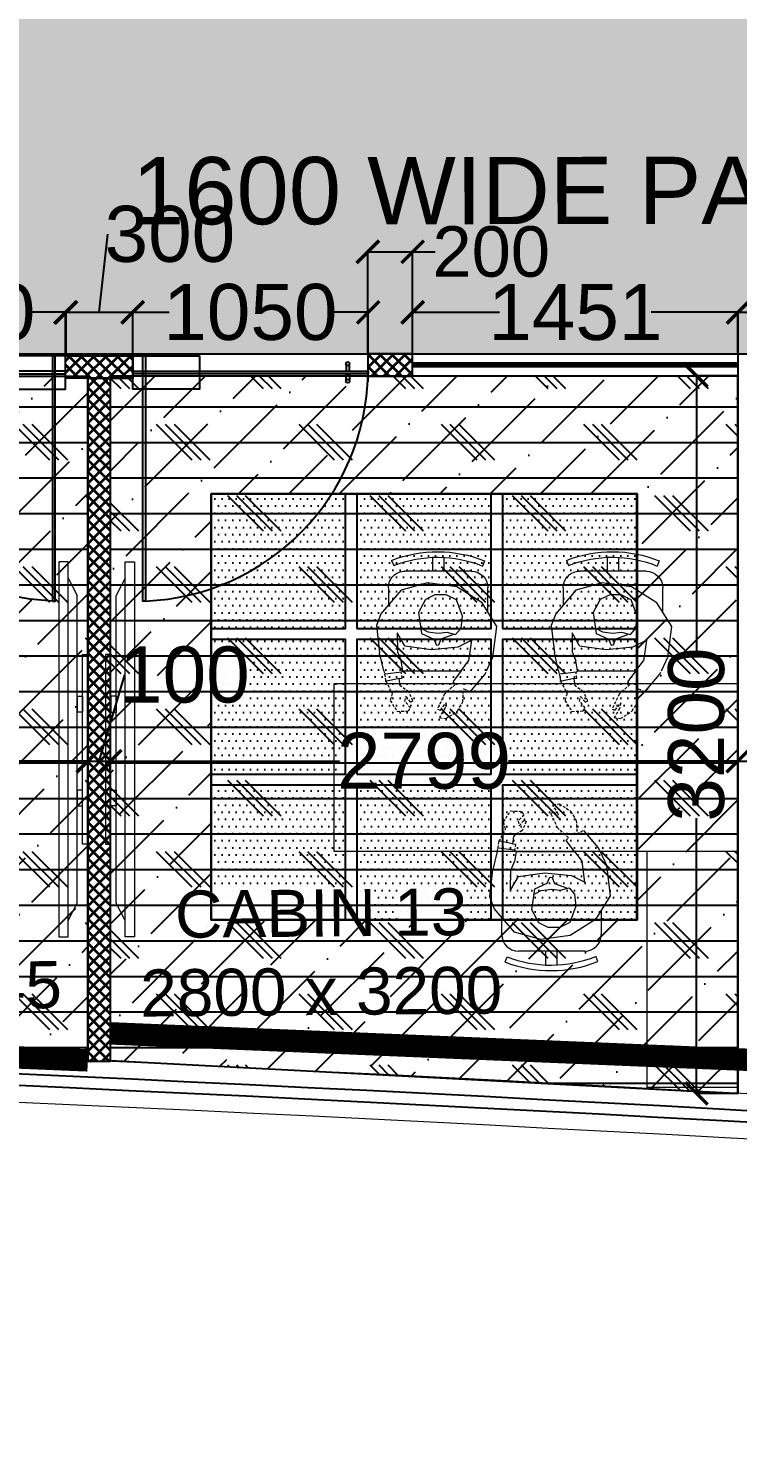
# Model space of a CAD drawing. Header units: millimetres. Extents: x 263321 to 4958806, y 33647 to 987811.
# Drawn here: x 2388387 to 2391553, y 454383 to 460652 of the extents above; entities that cross this region are included whole.
import ezdxf

# ---------------------------------------------------------------- set-up
doc = ezdxf.new("R2010")
doc.units = ezdxf.units.MM
doc.header["$PDMODE"] = 3
doc.linetypes.add('( Hidden )', pattern=[0.375, 0.25, -0.125])
for name, color, linetype, lineweight in [('A-DOOR-FULL', 40, 'Continuous', 18), ('A-FURN-HUMAN', 252, 'Continuous', 9), ('A-FURN-MODULAR', 6, 'Continuous', 18), ('A-FURN-MODULAR-CHAIR', 5, 'Continuous', 5), ('A-FURN-MODULAR-TABLETOP', 250, 'Continuous', 13), ('A-GLASS PARTITION', 5, 'Continuous', 18), ('A-GYPSUM PARTITION', 250, 'Continuous', 35), ('A-PLAN-THIN', 251, 'Continuous', 15), ('TOA- AV', 7, 'Continuous', 9)]:
    doc.layers.add(name, color=color, linetype=linetype, lineweight=lineweight)
for name, color, linetype in [('A-PLAN -GLASS FRAME', 4, 'Continuous'), ('CEILING TOA', 7, 'Continuous'), ('DOOR', 5, 'Continuous'), ('FIN WALL GRAPHIC', 10, 'Continuous'), ('FLOORING TOA', 7, 'Continuous'), ('PARTITION DIM.', 250, 'Continuous'), ('PARTITION GYPSUM', 250, 'Continuous'), ('TEXT', 250, 'Continuous')]:
    doc.layers.add(name, color=color, linetype=linetype)
doc.styles.add('ARIAL', font='arial.ttf')
doc.styles.get("Standard").update_dxf_attribs({"font": 'arial.ttf'})
doc.styles.add('TEXT @ 150', font='arial.ttf', dxfattribs={"height": 225})
doc.dimstyles.new('DIM @ 150', dxfattribs={"dimtxt": 225, "dimasz": 100, "dimexe": 1, "dimexo": 0, "dimgap": 0.5, "dimtad": 0, "dimdec": 0, "dimzin": 0, "dimdsep": 46, "dimtxsty": 'TEXT @ 150', "dimblk": 'ARCHTICK', "dimcen": -2, "dimclrd": 8, "dimclre": 8, "dimclrt": 7, "dimadec": 0, "dimazin": 0, "dimtfac": 1, "dimtdec": 0, "dimtofl": 0, "dimtmove": 0, "dimatfit": 3, "dimldrblk": 'OPEN90', "dimfxl": 1, "dimtolj": 1, "dimtzin": 0, "dimlwd": -1, "dimlwe": -1, "dimarcsym": 0})
pattern_1 = [(45, (13069.08, -8478.743), (-26.94076836, 26.94076836), []), (135, (13069.08, -8478.743), (-26.94076836, -26.94076836), [])]

# ---------------------------------------------------------------- blocks, each defined once
blk = doc.blocks.new('Human Figure')
at = {"layer": 'A-FURN-HUMAN', "lineweight": 5}
for p, q in [((4616.22, 5779.49), (4621.49, 5780.21, 0)), ((4616.22, 5779.49), (4621.49, 5780.21, 0)), ((4621.49, 5780.21, 0), (4626.18, 5778.89, 0)), ((4621.49, 5780.21, 0), (4626.18, 5778.89, 0)), ((4611.71, 5776.63, 0), (4616.22, 5779.49)), ((4611.71, 5776.63, 0), (4616.22, 5779.49)), ((4626.18, 5778.89, 0), (4629.77, 5774.69, 0)), ((4626.18, 5778.89, 0), (4629.77, 5774.69, 0)), ((4609.08, 5772.43, 0), (4611.71, 5776.63, 0)), ((4609.08, 5772.43, 0), (4611.71, 5776.63, 0)), ((4629.77, 5774.69, 0), (4630.56, 5772.63, 0)), ((4629.77, 5774.69, 0), (4630.56, 5772.63, 0)), ((4630.56, 5772.63, 0), (4630.01, 5767.72, 0)), ((4630.56, 5772.63, 0), (4630.01, 5767.72, 0)), ((4609.78, 5766.99, 0), (4609.08, 5772.43, 0)), ((4609.78, 5766.99, 0), (4609.08, 5772.43, 0)), ((4626.86, 5771.32, 0), (4626.81, 5767.94)), ((4626.86, 5771.32, 0), (4626.81, 5767.94)), ((4616.02, 5768.83), (4613.59, 5769.99, 0)), ((4613.59, 5769.99, 0), (4614.12, 5766.32, 0)), ((4616.02, 5768.83), (4613.59, 5769.99, 0)), ((4613.59, 5769.99, 0), (4614.12, 5766.32, 0)), ((4620.77, 5768.32, 0), (4616.02, 5768.83)), ((4620.77, 5768.32, 0), (4616.02, 5768.83)), ((4625.5, 5769.01, 0), (4620.77, 5768.32, 0)), ((4625.5, 5769.01, 0), (4620.77, 5768.32, 0)), ((4626.81, 5767.94), (4626.19, 5766.32, 0)), ((4626.81, 5767.94), (4626.19, 5766.32, 0)), ((4629.26, 5764.54), (4630.01, 5767.72, 0)), ((4629.26, 5764.54), (4630.01, 5767.72, 0)), ((4610.91, 5764.54), (4609.78, 5766.99, 0)), ((4610.91, 5764.54), (4609.78, 5766.99, 0)), ((4615.48, 5764.54), (4614.12, 5766.32, 0)), ((4615.48, 5764.54), (4614.12, 5766.32, 0)), ((4625.89, 5764.54), (4626.19, 5766.32, 0)), ((4625.89, 5764.54), (4626.19, 5766.32, 0)), ((4613.88, 5760.76, 0), (4611.23, 5763.85, 0)), ((4613.88, 5760.76, 0), (4611.23, 5763.85, 0)), ((4615.48, 5764.54), (4616.97, 5762.59)), ((4615.48, 5764.54), (4616.97, 5762.59)), ((4626.5, 5763.17, 0), (4626.01, 5763.22, 0)), ((4626.5, 5763.17, 0), (4626.01, 5763.22, 0)), ((4626.32, 5761.85, 0), (4626.5, 5763.17, 0)), ((4626.32, 5761.85, 0), (4626.5, 5763.17, 0))]:
    blk.add_line(p, q, dxfattribs=at)
at = {"layer": 'A-FURN-HUMAN', "linetype": '( Hidden )', "lineweight": 5, "ltscale": 2}
for p, q in [((4611.23, 5763.85, 0), (4610.91, 5764.54, 0)), ((4611.23, 5763.85, 0), (4610.91, 5764.54, 0)), ((4616.97, 5762.59), (4616.53, 5762.09)), ((4616.97, 5762.59), (4616.53, 5762.09)), ((4626.01, 5763.22, 0), (4626.14, 5764.36, 0)), ((4626.01, 5763.22, 0), (4626.14, 5764.36, 0)), ((4628.92, 5762.69, 0), (4627.75, 5760.5, 0)), ((4628.92, 5762.69, 0), (4627.75, 5760.5, 0)), ((4629.12, 5763.93, 0), (4628.92, 5762.69, 0)), ((4629.12, 5763.93, 0), (4628.92, 5762.69, 0)), ((4629.26, 5764.54, 0), (4629.12, 5763.93, 0)), ((4629.26, 5764.54, 0), (4629.12, 5763.93, 0)), ((4615.02, 5761.34, 0), (4613.88, 5760.76, 0)), ((4615.02, 5761.34, 0), (4613.88, 5760.76, 0)), ((4615.16, 5758.98, 0), (4615.02, 5761.34, 0)), ((4615.16, 5758.98, 0), (4615.02, 5761.34, 0)), ((4616.53, 5762.09), (4618.44, 5760.37, 0)), ((4616.53, 5762.09), (4618.44, 5760.37, 0)), ((4618.44, 5760.37, 0), (4619.69, 5757.7, 0)), ((4618.44, 5760.37, 0), (4619.69, 5757.7, 0)), ((4624.06, 5759.18, 0), (4624.81, 5760.79, 0)), ((4624.06, 5759.18, 0), (4624.81, 5760.79, 0)), ((4624.81, 5760.79, 0), (4626.32, 5761.85, 0)), ((4624.81, 5760.79, 0), (4626.32, 5761.85, 0)), ((4627.75, 5760.5, 0), (4628.12, 5759.23, 0)), ((4627.75, 5760.5, 0), (4628.12, 5759.23, 0)), ((4616.12, 5757.36), (4615.16, 5758.98, 0)), ((4616.12, 5757.36), (4615.16, 5758.98, 0)), ((4619.17, 5757.51, 0), (4618.16, 5758.8, 0)), ((4618.16, 5758.8, 0), (4618.39, 5757.81, 0)), ((4619.17, 5757.51, 0), (4618.16, 5758.8, 0)), ((4618.16, 5758.8, 0), (4618.39, 5757.81, 0)), ((4618.39, 5757.81, 0), (4619.31, 5756.18, 0)), ((4618.39, 5757.81, 0), (4619.31, 5756.18, 0)), ((4619.69, 5757.7, 0), (4619.17, 5757.51, 0)), ((4619.69, 5757.7, 0), (4619.17, 5757.51, 0)), ((4624.51, 5758.96, 0), (4624.06, 5759.18, 0)), ((4624.51, 5758.96, 0), (4624.06, 5759.18, 0)), ((4624.5, 5757.93, 0), (4625.51, 5759.11, 0)), ((4624.5, 5757.93, 0), (4625.51, 5759.11, 0)), ((4624.87, 5757.37, 0), (4624.5, 5757.93, 0)), ((4624.87, 5757.37, 0), (4624.5, 5757.93, 0)), ((4625.32, 5759.95, 0), (4624.51, 5758.96, 0)), ((4625.32, 5759.95, 0), (4624.51, 5758.96, 0)), ((4625.51, 5759.11, 0), (4625.32, 5759.95, 0)), ((4625.51, 5759.11, 0), (4625.32, 5759.95, 0)), ((4628.12, 5759.23, 0), (4626.89, 5757.28, 0)), ((4628.12, 5759.23, 0), (4626.89, 5757.28, 0)), ((4618.19, 5756, 0), (4616.12, 5757.36)), ((4618.19, 5756, 0), (4616.12, 5757.36)), ((4619.31, 5756.18, 0), (4618.19, 5756, 0)), ((4619.31, 5756.18, 0), (4618.19, 5756, 0)), ((4626.89, 5757.28, 0), (4624.87, 5757.37, 0)), ((4626.89, 5757.28, 0), (4624.87, 5757.37, 0))]:
    blk.add_line(p, q, dxfattribs=at)
at = {"layer": 'A-FURN-HUMAN', "linetype": '( Hidden )', "lineweight": 5, "ltscale": 3}
for p, q in [((4625.9, 5764.39, 0), (4625.89, 5764.57, 0)), ((4625.9, 5764.39, 0), (4625.89, 5764.57, 0)), ((4626.14, 5764.36, 0), (4625.9, 5764.39, 0)), ((4626.14, 5764.36, 0), (4625.9, 5764.39, 0))]:
    blk.add_line(p, q, dxfattribs=at)
at = {"layer": 'A-FURN-HUMAN', "lineweight": 5, "elevation": 0}
for points in [[(4622.54, 5772.08), (4621.4, 5771.49), (4619.55, 5771.23), (4618.01, 5771.43), (4616.44, 5771.03), (4615.47, 5772.11), (4615.23, 5774.3), (4616.32, 5777.18), (4618.11, 5778.11), (4620.14, 5778.11), (4621.85, 5777.26), (4623.09, 5774.92), (4622.55, 5771.19), (4620.35, 5770.17), (4619.86, 5769.12), (4619.43, 5769.17), (4619.04, 5770.23), (4616.9, 5771)], [(4622.54, 5772.08), (4621.4, 5771.49), (4619.55, 5771.23), (4618.01, 5771.43), (4616.44, 5771.03), (4615.47, 5772.11), (4615.23, 5774.3), (4616.32, 5777.18), (4618.11, 5778.11), (4620.14, 5778.11), (4621.85, 5777.26), (4623.09, 5774.92), (4622.55, 5771.19), (4620.35, 5770.17), (4619.86, 5769.12), (4619.43, 5769.17), (4619.04, 5770.23), (4616.9, 5771)], [(4625.5, 5769.01), (4626.86, 5771.32)], [(4625.5, 5769.01), (4626.86, 5771.32)], [(4626.09, 5764.27), (4629.04, 5763.91)], [(4626.09, 5764.27), (4629.04, 5763.91)], [(4626.5, 5763.17), (4629.02, 5762.63)], [(4626.5, 5763.17), (4629.02, 5762.63)]]:
    blk.add_lwpolyline(points, dxfattribs=at)
at = {"layer": 'A-FURN-MODULAR-CHAIR', "color": 18, "lineweight": 15, "true_color": 0x000000}
for p, q in [((4613.64, 5782.3, 0), (4625.48, 5782.3, 0)), ((4610.68, 5774.98, 0), (4610.68, 5779.34, 0)), ((4628.44, 5779.34, 0), (4628.44, 5776.24, 0))]:
    blk.add_line(p, q, dxfattribs=at)
at = {"layer": 'A-FURN-MODULAR-CHAIR', "lineweight": 15}
for p, q in [((4613.64, 5782.3, 0), (4625.48, 5782.3, 0)), ((4610.68, 5774.98, 0), (4610.68, 5779.34, 0)), ((4628.44, 5779.34, 0), (4628.44, 5776.24, 0))]:
    blk.add_line(p, q, dxfattribs=at)
at = {"layer": 'A-FURN-MODULAR-CHAIR', "color": 18, "lineweight": 15, "true_color": 0x000000, "elevation": 0}
for points in [[(4611.29, 5784.13), (4611.67, 5783.22)], [(4618.58, 5784.79), (4618.58, 5782.3)], [(4620.56, 5784.79), (4620.56, 5782.3)], [(4627.86, 5784.22), (4627.49, 5783.3)]]:
    blk.add_lwpolyline(points, dxfattribs=at)
at = {"layer": 'A-FURN-MODULAR-CHAIR', "lineweight": 15, "elevation": 0}
for points in [[(4611.29, 5784.13), (4611.67, 5783.22)], [(4618.58, 5784.79), (4618.58, 5782.3)], [(4620.56, 5784.79), (4620.56, 5782.3)], [(4627.86, 5784.22), (4627.49, 5783.3)]]:
    blk.add_lwpolyline(points, dxfattribs=at)
at = {"layer": 'A-FURN-MODULAR-CHAIR', "color": 18, "lineweight": 15, "true_color": 0x000000, "elevation": 0}
blk.add_lwpolyline([(4625.89, 5764.57, -0.034638), (4625.48, 5764.54), (4615.48, 5764.54)], format="xyb", dxfattribs=at)
at = {"layer": 'A-FURN-MODULAR-CHAIR', "lineweight": 15, "elevation": 0}
blk.add_lwpolyline([(4625.89, 5764.57, -0.034638), (4625.48, 5764.54), (4615.48, 5764.54)], format="xyb", dxfattribs=at)
at = {"layer": 'A-FURN-MODULAR-CHAIR', "color": 18, "lineweight": 15, "true_color": 0x000000}
for centre, radius, start, end in [((4619.68, 5763.49, 0), 22.29, 68.458, 112.0994), ((4619.68, 5763.49, 0), 21.3, 68.4839, 112.0994), ((4613.64, 5779.34, 0), 2.96, 90.0001, 180.0001), ((4625.48, 5779.34, 0), 2.96, 0.0001, 90.0001)]:
    blk.add_arc(centre, radius, start, end, dxfattribs=at)
at = {"layer": 'A-FURN-MODULAR-CHAIR', "lineweight": 15}
for centre, radius, start, end in [((4619.68, 5763.49, 0), 22.29, 68.458, 112.0994), ((4619.68, 5763.49, 0), 21.3, 68.4839, 112.0994), ((4613.64, 5779.34, 0), 2.96, 90.0001, 180.0001), ((4625.48, 5779.34, 0), 2.96, 0.0001, 90.0001)]:
    blk.add_arc(centre, radius, start, end, dxfattribs=at)
blk = doc.blocks.new('ychgc')
at = {"layer": 'A-FURN-MODULAR-TABLETOP', "lineweight": 20}
blk.add_lwpolyline([(549950.7, 23375.4), (549950.7, 25175.4), (549200.7, 25175.4), (549200.7, 23375.4)], close=True, dxfattribs=at)
at = {"layer": 'A-FURN-MODULAR-TABLETOP', "color": 161, "linetype": 'ByBlock', "yscale": 25.00000000000001}
for p, xscale, zscale, rotation in [((693272.4, -90759, 0), 25.00000000000001, 25.00000000000001, 90.00728931026863), ((405822.5, -91264.6, 0), -25.00000000000001, 25, 269.9927106897313), ((693272.4, -91538.4, 0), 25.00000000000001, 25.00000000000001, 90.00728931026863)]:
    blk.add_blockref('Human Figure', p, dxfattribs=dict(at, xscale=xscale, zscale=zscale, rotation=rotation))
blk = doc.blocks.new('_ArchTick')
at = {"color": 0, "linetype": 'ByBlock', "const_width": 0.15}
blk.add_lwpolyline([(-0.5, -0.5), (0.5, 0.5)], dxfattribs=at)
blk = doc.blocks.new('*D437')
at = {"layer": 'Defpoints', "color": 0, "transparency": 16777216}
for p in [(2385751.6, 457383.1), (2388653.5, 457383.1, 0), (2388653.5, 457383.1)]:
    blk.add_point(p, dxfattribs=at)
at = {"layer": 'PARTITION DIM.', "color": 8, "transparency": 16777216}
for p, q in [((2385751.6, 457383.1), (2385751.6, 457384.1)), ((2385751.6, 457383.1), (2386827.9, 457383.1)), ((2388653.5, 457383.1), (2387577.2, 457383.1)), ((2388653.5, 457383.1), (2388653.5, 457384.1))]:
    blk.add_line(p, q, dxfattribs=at)
at = {"layer": 'PARTITION DIM.', "color": 8, "transparency": 16777216, "xscale": 100, "yscale": 100, "zscale": 100, "rotation": 180}
blk.add_blockref('_ArchTick', (2385751.6, 457383.1), dxfattribs=at)
at = {"layer": 'PARTITION DIM.', "color": 8, "transparency": 16777216, "xscale": 100, "yscale": 100, "zscale": 100}
blk.add_blockref('_ArchTick', (2388653.5, 457383.1), dxfattribs=at)
at = {"layer": 'PARTITION DIM.', "color": 7, "transparency": 16777216, "insert": (2387202.5, 457383.1), "char_height": 250, "attachment_point": 5}
blk.add_mtext('\\A1;2902', dxfattribs=at)
blk = doc.blocks.new('_Open90')
at = {"color": 0, "linetype": 'ByBlock'}
for p, q in [((0, 0), (-1, 0)), ((-0.5, 0.5), (0, 0)), ((0, 0), (-0.5, -0.5))]:
    blk.add_line(p, q, dxfattribs=at)
blk = doc.blocks.new('*D438')
at = {"layer": 'Defpoints', "color": 0, "transparency": 16777216}
for p in [(2388653.5, 457383.1, 0), (2388753.5, 457383.1), (2388753.5, 457344.9)]:
    blk.add_point(p, dxfattribs=at)
at = {"layer": 'PARTITION DIM.', "color": 8, "transparency": 16777216}
for p, q in [((2388703.5, 457383.1), (2388818.9, 457767.7)), ((2388818.9, 457767.7), (2388819.9, 457767.7)), ((2388653.5, 457383.1), (2388653.5, 457384.1)), ((2388653.5, 457383.1), (2388753.5, 457383.1)), ((2388753.5, 457344.9), (2388753.5, 457384.1))]:
    blk.add_line(p, q, dxfattribs=at)
at = {"layer": 'PARTITION DIM.', "color": 8, "transparency": 16777216, "xscale": 100, "yscale": 100, "zscale": 100, "rotation": 180}
blk.add_blockref('_ArchTick', (2388653.5, 457383.1), dxfattribs=at)
at = {"layer": 'PARTITION DIM.', "color": 8, "transparency": 16777216, "xscale": 100, "yscale": 100, "zscale": 100}
blk.add_blockref('_ArchTick', (2388753.5, 457383.1), dxfattribs=at)
at = {"layer": 'PARTITION DIM.', "color": 7, "transparency": 16777216, "insert": (2389084.3, 457767.7), "char_height": 250, "attachment_point": 5}
blk.add_mtext('\\A1;100', dxfattribs=at)
blk = doc.blocks.new('*D439')
at = {"layer": 'Defpoints', "color": 0, "transparency": 16777216}
for p in [(2388753.5, 457344.9), (2391552.3, 457389.9, 0), (2391552.3, 457383.1)]:
    blk.add_point(p, dxfattribs=at)
at = {"layer": 'PARTITION DIM.', "color": 8, "transparency": 16777216}
for p, q in [((2388753.5, 457344.9), (2388753.5, 457384.1)), ((2388753.5, 457383.1), (2389776.7, 457383.1)), ((2391552.3, 457383.1), (2390529.1, 457383.1)), ((2391552.3, 457389.9), (2391552.3, 457382.1))]:
    blk.add_line(p, q, dxfattribs=at)
at = {"layer": 'PARTITION DIM.', "color": 8, "transparency": 16777216, "xscale": 100, "yscale": 100, "zscale": 100, "rotation": 180}
blk.add_blockref('_ArchTick', (2388753.5, 457383.1), dxfattribs=at)
at = {"layer": 'PARTITION DIM.', "color": 8, "transparency": 16777216, "xscale": 100, "yscale": 100, "zscale": 100}
blk.add_blockref('_ArchTick', (2391552.3, 457383.1), dxfattribs=at)
at = {"layer": 'PARTITION DIM.', "color": 7, "transparency": 16777216, "insert": (2390152.9, 457383.1), "char_height": 250, "attachment_point": 5}
blk.add_mtext('\\A1;2799', dxfattribs=at)
blk = doc.blocks.new('*D440')
at = {"layer": 'Defpoints', "color": 0, "transparency": 16777216}
for p in [(2391552.3, 457389.9, 0), (2391652.3, 457383.1), (2391652.3, 457342.8)]:
    blk.add_point(p, dxfattribs=at)
at = {"layer": 'PARTITION DIM.', "color": 8, "transparency": 16777216}
for p, q in [((2391552.3, 457389.9), (2391552.3, 457382.1)), ((2391552.3, 457383.1), (2391652.3, 457383.1)), ((2391602.3, 457383.1), (2391717.7, 456913)), ((2391652.3, 457342.8), (2391652.3, 457384.1)), ((2391717.7, 456913), (2391718.7, 456913))]:
    blk.add_line(p, q, dxfattribs=at)
at = {"layer": 'PARTITION DIM.', "color": 8, "transparency": 16777216, "xscale": 100, "yscale": 100, "zscale": 100, "rotation": 180}
blk.add_blockref('_ArchTick', (2391552.3, 457383.1), dxfattribs=at)
at = {"layer": 'PARTITION DIM.', "color": 8, "transparency": 16777216, "xscale": 100, "yscale": 100, "zscale": 100}
blk.add_blockref('_ArchTick', (2391652.3, 457383.1), dxfattribs=at)
at = {"layer": 'PARTITION DIM.', "color": 7, "transparency": 16777216, "insert": (2391983.2, 456913), "char_height": 250, "attachment_point": 5}
blk.add_mtext('\\A1;100', dxfattribs=at)
blk = doc.blocks.new('*D449')
at = {"layer": 'Defpoints', "color": 0, "transparency": 16777216}
for p in [(2391552.3, 459101.7), (2391368, 455901.6), (2391552.3, 455901.6, 0)]:
    blk.add_point(p, dxfattribs=at)
at = {"layer": 'PARTITION DIM.', "color": 8, "transparency": 16777216}
for p, q in [((2391552.3, 459101.7), (2391367, 459101.7)), ((2391368, 459101.7), (2391368, 457874.9)), ((2391368, 455901.6), (2391368, 457128.4)), ((2391552.3, 455901.6), (2391367, 455901.6))]:
    blk.add_line(p, q, dxfattribs=at)
at = {"layer": 'PARTITION DIM.', "color": 8, "transparency": 16777216, "xscale": 100, "yscale": 100, "zscale": 100}
for p, rotation in [((2391368, 459101.7), 90), ((2391368, 455901.6), 270)]:
    blk.add_blockref('_ArchTick', p, dxfattribs=dict(at, rotation=rotation))
at = {"layer": 'PARTITION DIM.', "color": 7, "transparency": 16777216, "insert": (2391368, 457501.7), "char_height": 250, "attachment_point": 5, "rotation": 90}
blk.add_mtext('\\A1;3200', dxfattribs=at)
blk = doc.blocks.new('*D454')
at = {"layer": 'Defpoints', "color": 0, "transparency": 16777216}
for p in [(2388556.5, 459384.7), (2387506, 459194), (2388556.5, 459190.7)]:
    blk.add_point(p, dxfattribs=at)
at = {"layer": 'PARTITION DIM.', "color": 8, "transparency": 16777216}
for p, q in [((2387506, 459194), (2387506, 459385.7)), ((2387506, 459384.7), (2387669.6, 459384.7)), ((2388556.5, 459384.7), (2388392.8, 459384.7)), ((2388556.5, 459190.7), (2388556.5, 459385.7))]:
    blk.add_line(p, q, dxfattribs=at)
at = {"layer": 'PARTITION DIM.', "color": 8, "transparency": 16777216, "xscale": 100, "yscale": 100, "zscale": 100, "rotation": 180}
blk.add_blockref('_ArchTick', (2387506, 459384.7), dxfattribs=at)
at = {"layer": 'PARTITION DIM.', "color": 8, "transparency": 16777216, "xscale": 100, "yscale": 100, "zscale": 100}
blk.add_blockref('_ArchTick', (2388556.5, 459384.7), dxfattribs=at)
at = {"layer": 'PARTITION DIM.', "color": 7, "transparency": 16777216, "insert": (2388031.2, 459384.7), "char_height": 250, "attachment_point": 5}
blk.add_mtext('\\A1;1050', dxfattribs=at)
blk = doc.blocks.new('*D455')
at = {"layer": 'Defpoints', "color": 0, "transparency": 16777216}
for p in [(2388853.5, 459384.7), (2388553.5, 459190.7), (2388853.5, 459190.7)]:
    blk.add_point(p, dxfattribs=at)
at = {"layer": 'PARTITION DIM.', "color": 8, "transparency": 16777216}
for p, q in [((2388703.5, 459384.7), (2388742.3, 459732.9)), ((2388742.3, 459732.9), (2388743.3, 459732.9)), ((2388553.5, 459190.7), (2388553.5, 459385.7)), ((2388553.5, 459384.7), (2388853.5, 459384.7)), ((2388853.5, 459190.7), (2388853.5, 459385.7))]:
    blk.add_line(p, q, dxfattribs=at)
at = {"layer": 'PARTITION DIM.', "color": 8, "transparency": 16777216, "xscale": 100, "yscale": 100, "zscale": 100, "rotation": 180}
blk.add_blockref('_ArchTick', (2388553.5, 459384.7), dxfattribs=at)
at = {"layer": 'PARTITION DIM.', "color": 8, "transparency": 16777216, "xscale": 100, "yscale": 100, "zscale": 100}
blk.add_blockref('_ArchTick', (2388853.5, 459384.7), dxfattribs=at)
at = {"layer": 'PARTITION DIM.', "color": 7, "transparency": 16777216, "insert": (2389019.5, 459732.9), "char_height": 250, "attachment_point": 5}
blk.add_mtext('\\A1;300', dxfattribs=at)
blk = doc.blocks.new('*D456')
at = {"layer": 'Defpoints', "color": 0, "transparency": 16777216}
for p in [(2389903.5, 459384.7), (2388853.5, 459190.7), (2389903.5, 459190.7)]:
    blk.add_point(p, dxfattribs=at)
at = {"layer": 'PARTITION DIM.', "color": 8, "transparency": 16777216}
for p, q in [((2388853.5, 459190.7), (2388853.5, 459385.7)), ((2388853.5, 459384.7), (2389016.9, 459384.7)), ((2389903.5, 459384.7), (2389740.1, 459384.7)), ((2389903.5, 459190.7), (2389903.5, 459385.7))]:
    blk.add_line(p, q, dxfattribs=at)
at = {"layer": 'PARTITION DIM.', "color": 8, "transparency": 16777216, "xscale": 100, "yscale": 100, "zscale": 100, "rotation": 180}
blk.add_blockref('_ArchTick', (2388853.5, 459384.7), dxfattribs=at)
at = {"layer": 'PARTITION DIM.', "color": 8, "transparency": 16777216, "xscale": 100, "yscale": 100, "zscale": 100}
blk.add_blockref('_ArchTick', (2389903.5, 459384.7), dxfattribs=at)
at = {"layer": 'PARTITION DIM.', "color": 7, "transparency": 16777216, "insert": (2389378.5, 459384.7), "char_height": 250, "attachment_point": 5}
blk.add_mtext('\\A1;1050', dxfattribs=at)
blk = doc.blocks.new('*D457')
at = {"layer": 'Defpoints', "color": 0, "transparency": 16777216}
for p in [(2391553.3, 459384.7), (2390102.2, 459200.3, 0.1), (2391553.3, 459199.7)]:
    blk.add_point(p, dxfattribs=at)
at = {"layer": 'PARTITION DIM.', "color": 8, "transparency": 16777216}
for p, q in [((2390102.2, 459200.3), (2390102.2, 459385.7)), ((2390102.2, 459384.7), (2390489.8, 459384.7)), ((2391553.3, 459384.7), (2391165.6, 459384.7)), ((2391553.3, 459199.7), (2391553.3, 459385.7))]:
    blk.add_line(p, q, dxfattribs=at)
at = {"layer": 'PARTITION DIM.', "color": 8, "transparency": 16777216, "xscale": 100, "yscale": 100, "zscale": 100, "rotation": 180}
blk.add_blockref('_ArchTick', (2390102.2, 459384.7), dxfattribs=at)
at = {"layer": 'PARTITION DIM.', "color": 8, "transparency": 16777216, "xscale": 100, "yscale": 100, "zscale": 100}
blk.add_blockref('_ArchTick', (2391553.3, 459384.7), dxfattribs=at)
at = {"layer": 'PARTITION DIM.', "color": 7, "transparency": 16777216, "insert": (2390827.7, 459384.7), "char_height": 250, "attachment_point": 5}
blk.add_mtext('\\A1;1451', dxfattribs=at)
blk = doc.blocks.new('*D458')
at = {"layer": 'Defpoints', "color": 0, "transparency": 16777216}
for p in [(2391652.3, 459384.7), (2391552.3, 459199.7), (2391652.3, 459198.8)]:
    blk.add_point(p, dxfattribs=at)
at = {"layer": 'PARTITION DIM.', "color": 8, "transparency": 16777216}
for p, q in [((2391602.3, 459384.7), (2391641.1, 459675.7)), ((2391641.1, 459675.7), (2391642.1, 459675.7)), ((2391552.3, 459199.7), (2391552.3, 459385.7)), ((2391552.3, 459384.7), (2391652.3, 459384.7)), ((2391652.3, 459198.8), (2391652.3, 459385.7))]:
    blk.add_line(p, q, dxfattribs=at)
at = {"layer": 'PARTITION DIM.', "color": 8, "transparency": 16777216, "xscale": 100, "yscale": 100, "zscale": 100, "rotation": 180}
blk.add_blockref('_ArchTick', (2391552.3, 459384.7), dxfattribs=at)
at = {"layer": 'PARTITION DIM.', "color": 8, "transparency": 16777216, "xscale": 100, "yscale": 100, "zscale": 100}
blk.add_blockref('_ArchTick', (2391652.3, 459384.7), dxfattribs=at)
at = {"layer": 'PARTITION DIM.', "color": 7, "transparency": 16777216, "insert": (2391906.6, 459675.7), "char_height": 250, "attachment_point": 5}
blk.add_mtext('\\A1;100', dxfattribs=at)
blk = doc.blocks.new('door-3f-01')
at = {"layer": 'A-GLASS PARTITION', "color": 5}
blk.add_line((-36, 0), (-36, 4), dxfattribs=at)
at = {"layer": 'DOOR', "elevation": 0}
blk.add_lwpolyline([(-1.95, 37.5), (-1.55, 37.5), (-1.55, 0), (-1.95, 0)], close=True, dxfattribs=at)
at = {"layer": 'DOOR', "color": 252, "true_color": 0x939598}
blk.add_lwpolyline([(0, 0), (-10.2, 0), (-10.2, 5.08), (0, 5.08), (0, 0)], dxfattribs=at)
at = {"layer": 'DOOR'}
blk.add_lwpolyline([(-36, 2.34), (-36, 2.74), (0, 2.74), (0, 2.34)], close=True, dxfattribs=at)
for points in [[(-32.64, 3.74), (-32.64, 2.74), (-33.14, 2.74), (-33.14, 3.74)], [(-32.64, 1.34), (-32.64, 2.34), (-33.14, 2.34), (-33.14, 1.34)]]:
    blk.add_lwpolyline(points, dxfattribs=at)
for centre in [(-32.89, 3.86), (-32.89, 1.22)]:
    blk.add_circle(centre, 0.278, dxfattribs=at)
at = {"layer": 'DOOR', "color": 252, "true_color": 0x939598}
blk.add_arc((-0.52, 2.04, 0), 35.48, 92.2973, 178.8766, dxfattribs=at)
blk = doc.blocks.new('*D724')
at = {"layer": 'Defpoints', "color": 0, "transparency": 16777216}
for p in [(2390102.2, 459654.4), (2389902.2, 459200.3, 0.1), (2390102.2, 459200.3)]:
    blk.add_point(p, dxfattribs=at)
at = {"layer": 'PARTITION DIM.', "color": 8, "transparency": 16777216}
for p, q in [((2389902.2, 459200.3), (2389902.2, 459655.4)), ((2389902.2, 459654.4), (2390102.2, 459654.4)), ((2390102.2, 459200.3), (2390102.2, 459655.4)), ((2390102.2, 459654.4), (2390202.2, 459654.4))]:
    blk.add_line(p, q, dxfattribs=at)
at = {"layer": 'PARTITION DIM.', "color": 8, "transparency": 16777216, "xscale": 100, "yscale": 100, "zscale": 100, "rotation": 180}
blk.add_blockref('_ArchTick', (2389902.2, 459654.4), dxfattribs=at)
at = {"layer": 'PARTITION DIM.', "color": 8, "transparency": 16777216, "xscale": 100, "yscale": 100, "zscale": 100}
blk.add_blockref('_ArchTick', (2390102.2, 459654.4), dxfattribs=at)
at = {"layer": 'PARTITION DIM.', "color": 7, "transparency": 16777216, "insert": (2390452.8, 459654.4), "char_height": 225, "attachment_point": 5, "style": 'TEXT @ 150'}
blk.add_mtext('\\A1;200', dxfattribs=at)
blk = doc.blocks.new('A$C60412B90')
at = {"layer": 'TOA- AV', "color": 30, "true_color": 0xf8991e}
blk.add_line((256.5, 111), (986.5, 111), dxfattribs=at)
at = {"layer": 'TOA- AV', "color": 6}
for p, q in [((-100, 55.5), (1343, 55.5)), ((-37.2, 55.5), (29.9, 91)), ((1280.2, 55.5), (1213.1, 91))]:
    blk.add_line(p, q, dxfattribs=at)
at = {"layer": 'TOA- AV', "color": 30, "true_color": 0xf8991e}
for points in [[(986.5, 111), (986.5, 131), (256.5, 131), (256.5, 111)], [(403.4, 91), (464.2, 91)], [(825.1, 91), (764.2, 91)]]:
    blk.add_lwpolyline(points, dxfattribs=at)
for points in [[(403.4, 111), (464.2, 111), (464.2, 91), (403.4, 91)], [(825.1, 111), (764.2, 111), (764.2, 91), (825.1, 91)]]:
    blk.add_lwpolyline(points, close=True, dxfattribs=at)
at = {"layer": 'TOA- AV', "color": 6}
for points in [[(1343, 55.5), (1343, 20), (-100, 20), (-100, 55.5)], [(29.9, 91), (1213.1, 91)]]:
    blk.add_lwpolyline(points, dxfattribs=at)

msp = doc.modelspace()

# ---------------------------------------------------------------- hatches: boundary and pattern name
at = {"layer": 'A-GYPSUM PARTITION', "true_color": 0x636466}
h = msp.add_hatch(dxfattribs=at)
h.set_pattern_fill('ANSI37', color=251, scale=12)
h.set_pattern_definition(pattern_1)
h.paths.add_polyline_path([(2388553.5, 459190.7), (2388853.5, 459190.7), (2388853.5, 459090.7), (2388553.5, 459090.7)])
h = msp.add_hatch(dxfattribs=at)
h.set_pattern_fill('ANSI37', color=251, scale=12)
h.set_pattern_definition([(45, (57669.413, -7661.727), (-26.94076836, 26.94076836), []), (135, (57669.413, -7661.727), (-26.94076836, -26.94076836), [])])
h.paths.add_polyline_path([(2390102.2, 459200.3), (2389902.2, 459200.3), (2389902.2, 459100.3), (2390102.2, 459100.3)])
h = msp.add_hatch(dxfattribs=at)
h.set_pattern_fill('ANSI37', color=251, scale=12)
h.set_pattern_definition(pattern_1)
h.paths.add_polyline_path([(2388653.5, 459090.7), (2388753.5, 459090.7), (2388753.5, 456044.1), (2388653.5, 456044.1)])
at = {"layer": 'CEILING TOA', "true_color": 0x939598}
h = msp.add_hatch(dxfattribs=at)
h.set_pattern_fill('ANSI36', color=252, scale=50)
h.set_pattern_definition([(45, (13069.08, -8478.74), (84.189901, 308.696304), [396.875, -79.375, 0, -79.375])])
h.paths.add_polyline_path([(2385751.7, 459100.3), (2388653.5, 459100.3), (2388653.5, 456048.8), (2385751.6, 456169.2)])
h.paths.add_polyline_path([(2386252.6, 458575.6), (2388152.6, 458575.6), (2388152.6, 456675.6), (2386252.5, 456675.6)], flags=16)
h.paths.add_polyline_path([(2389203.5, 456675.3), (2391102.3, 456675.3), (2391102.3, 458575.3), (2389203.5, 458575.3)], flags=16)
h.paths.add_polyline_path([(2388753.5, 456048.8), (2391552.3, 455901.6), (2391552.3, 459099.7), (2388753.5, 459099.7)])
h.paths.add_polyline_path([(2392200.2, 458434.2), (2394100.2, 458434.2), (2394100.2, 456534.2), (2392200.2, 456534.2)], flags=16)
h.paths.add_polyline_path([(2391652.3, 459098.8), (2394648, 459098.8), (2394648, 455714.9), (2391652.3, 455896.1)])
h = msp.add_hatch(dxfattribs=at)
h.set_pattern_fill('DOTS', color=252, scale=20)
h.set_pattern_definition([(0, (6525.72, 69964.507), (15.875, 31.75), [0, -31.75])])
h.paths.add_polyline_path([(2390502.9, 456675.3), (2391102.9, 456675.3), (2391102.9, 457275.3), (2390502.9, 457275.3)])
h.paths.add_polyline_path([(2390502.9, 457325.3), (2391102.9, 457325.3), (2391102.9, 457925.3), (2390502.9, 457925.3)])
h.paths.add_polyline_path([(2390502.9, 457975.3), (2391102.9, 457975.3), (2391102.9, 458575.3), (2390502.9, 458575.3)])
h.paths.add_polyline_path([(2389202.9, 456675.3), (2389802.9, 456675.3), (2389802.9, 457275.3), (2389202.9, 457275.3)])
h.paths.add_polyline_path([(2389852.9, 456675.3), (2390452.9, 456675.3), (2390452.9, 457275.3), (2389852.9, 457275.3)])
h.paths.add_polyline_path([(2389202.9, 457325.3), (2389802.9, 457325.3), (2389802.9, 457925.3), (2389202.9, 457925.3)])
h.paths.add_polyline_path([(2389852.9, 457325.3), (2390452.9, 457325.3), (2390452.9, 457925.3), (2389852.9, 457925.3)])
h.paths.add_polyline_path([(2389202.9, 457975.3), (2389802.9, 457975.3), (2389802.9, 458575.3), (2389202.9, 458575.3)])
h.paths.add_polyline_path([(2389852.9, 457975.3), (2390452.9, 457975.3), (2390452.9, 458575.3), (2389852.9, 458575.3)])
at = {"layer": 'FLOORING TOA', "true_color": 0xc7c8ca}
h = msp.add_hatch(dxfattribs=at)
h.set_pattern_fill('EARTH', color=9, scale=120)
edge = h.paths.add_edge_path()
edge.add_line((2399150.3, 470683.1), (2406751.6, 470683.1))
edge.add_line((2406751.6, 470683.1), (2406751.6, 489283.1))
edge.add_line((2406751.6, 489283.1), (2406777, 491421.9))
edge.add_line((2406777, 491421.9), (2410711.6, 491383.1))
edge.add_line((2410711.6, 491383.1), (2410711.6, 490662.8))
edge.add_line((2410711.6, 490662.8), (2412251.6, 490662.8))
edge.add_line((2412251.6, 490662.8), (2412251.6, 491383.1))
edge.add_line((2412251.6, 491383.1), (2413501.6, 491383.1))
edge.add_line((2413501.6, 491383.1), (2413501.6, 490641.9))
edge.add_line((2413501.6, 490641.9), (2414541.6, 490641.9))
edge.add_line((2414541.6, 490641.9), (2414541.6, 491383.1))
edge.add_line((2414541.6, 491383.1), (2419059.8, 491383.1))
edge.add_line((2419059.8, 491383.1), (2419290.9, 492883.1))
edge.add_line((2419290.9, 492883.1), (2413191.6, 492883.1))
edge.add_line((2413191.6, 492883.1), (2413191.6, 495458.2))
edge.add_line((2413191.6, 495458.2), (2416206.2, 495458.2))
edge.add_line((2416206.2, 495458.2), (2416206.2, 496558.2))
edge.add_line((2416206.2, 496558.2), (2413191.6, 496558.2))
edge.add_line((2413191.6, 496558.2), (2413191.6, 498963.1))
edge.add_line((2413191.6, 498963.1), (2411651.6, 498963.1))
edge.add_line((2411651.6, 498963.1), (2411651.6, 492883.1))
edge.add_line((2411651.6, 492883.1), (2404451.6, 492883.1))
edge.add_line((2404451.6, 492883.1), (2404452.6, 502283.1))
edge.add_line((2404452.6, 502283.1), (2402951.6, 502283.1))
edge.add_line((2402951.6, 502283.1), (2402951.4, 497183.5))
edge.add_line((2402951.4, 497183.5), (2402951.6, 497133.1))
edge.add_line((2402951.6, 497133.1), (2399951.6, 497133.1))
edge.add_line((2399951.6, 497133.1), (2399951.6, 505326.9))
edge.add_arc((2397396.4, -38564.5), 543897.4, 89.730828, 95.307778)
edge.add_line((2347082.8, 503000.8), (2347082.9, 472483.1))
edge.add_line((2347082.9, 472483.1), (2343851.6, 472483.1))
edge.add_line((2343851.6, 472483.1), (2343851.6, 458383.2))
edge.add_line((2343851.6, 458383.2), (2354252.4, 458383.2))
edge.add_line((2354252.4, 458383.2), (2354252.7, 455753.4))
edge.add_arc((2374151.3, 141679.3), 314703.8, 88.069715, 93.625218, ccw=False)
edge.add_line((2384751.6, 456204.5), (2384751.6, 459200.3))
edge.add_line((2384751.6, 459200.3), (2394751.8, 459200.3))
edge.add_line((2394751.8, 459200.3), (2394749.6, 457484.3))
edge.add_line((2394749.6, 457484.3), (2395751.6, 457483.1))
edge.add_line((2395751.6, 457483.1), (2395751.6, 458383.1))
edge.add_line((2395751.6, 458383.1), (2396651.6, 458383.1))
edge.add_line((2396651.6, 458383.1), (2396651.6, 459197.4))
edge.add_line((2396651.6, 459197.4), (2399811.2, 459198))
edge.add_line((2399811.2, 459198), (2399811.2, 460833.1))
edge.add_line((2399811.2, 460833.1), (2398551.6, 460833.1))
edge.add_line((2398551.6, 460833.1), (2398551.6, 466883.1))
edge.add_line((2398551.6, 466883.1), (2403551.7, 466883.1))
edge.add_line((2403551.7, 466883.1), (2403551.7, 465533.1))
edge.add_line((2403551.7, 465533.1), (2407851.7, 465533.1))
edge.add_line((2407851.7, 465533.1), (2407851.7, 460783.1))
edge.add_line((2407851.7, 460783.1), (2409491.6, 460783.1))
edge.add_line((2409491.6, 460783.1), (2409496.3, 466883.1))
edge.add_line((2409496.3, 466883.1), (2415285.8, 466883.1))
edge.add_line((2415285.8, 466883.1), (2415516.9, 468383.1))
edge.add_line((2415516.9, 468383.1), (2399151.6, 468383.1))
edge.add_arc((2399151.6, 468983.1), 600, 180.00022, 269.99765, ccw=False)
edge.add_line((2398551.6, 468983.1), (2398551.6, 470083.1))
edge.add_arc((2399151.6, 470083.1), 600, 90.12503, 179.99987, ccw=False)
edge = h.paths.add_edge_path(flags=16)
edge.add_line((2350804.3, 495933.1), (2349254.3, 495933.1))
edge.add_arc((2349254.3, 495533.1), 400, 90.00028, 179.78887)
edge.add_line((2348854.3, 495534.5), (2348854.3, 492844.4))
edge.add_line((2348854.3, 492844.4), (2350804.3, 492844.4))
edge.add_line((2350804.3, 492844.4), (2350804.3, 495933.1))
h.paths.add_polyline_path([(2380451.6, 495933.1), (2394411.6, 495933.1), (2394411.6, 489283.1), (2388129.7, 489289.9), (2388129.7, 487283.1), (2379984.7, 487283), (2379984.7, 489283.1), (2380551.6, 489283.1)], flags=16)
edge = h.paths.add_edge_path(flags=16)
edge.add_line((2404951.6, 487283.1), (2348951.6, 487283.1))
edge.add_arc((2348951.6, 486983.1), 300, 90, 179.99701)
edge.add_line((2348651.6, 486983.1), (2348650.9, 472483.1))
edge.add_line((2348650.9, 472483.1), (2404951.6, 472483.1))
edge.add_line((2404951.6, 472483.1), (2404951.6, 487283.1))
h.paths.add_polyline_path([(2396751.6, 460833.1), (2396751.6, 464283.1)], flags=16)
at = {"layer": 'FLOORING TOA', "true_color": 0x2776bb}
h = msp.add_hatch(dxfattribs=at)
h.set_pattern_fill('CORK', color=152, scale=50)
h.set_pattern_definition([(0, (90021.14, 24146.98), (0, 158.75), []), (135, (90100.5, 24067.6), (-317.50014, -317.50014), [224.5065, -224.5065]), (135, (90140.2, 24067.6), (-317.50014, -317.50014), [224.5065, -224.5065]), (135, (90179.9, 24067.6), (-317.50014, -317.50014), [224.5065, -224.5065])])
h.paths.add_polyline_path([(2385751.7, 459100.3), (2388653.5, 459100.3), (2388653.5, 456048.8), (2385751.6, 456169.2)])
h.paths.add_polyline_path([(2388753.5, 456048.8), (2391552.3, 455901.6), (2391552.3, 459099.7), (2388753.5, 459099.7)])
h.paths.add_polyline_path([(2391652.3, 459098.8), (2394648, 459098.8), (2394648, 455714.9), (2391652.3, 455896.1)])

# ---------------------------------------------------------------- linework, layer by layer
at = {"layer": 'A-FURN-MODULAR'}
for p, q in [((2388653.5, 459190.7), (2388753.5, 459190.7)), ((2391552.3, 459199.7), (2391652.3, 459199.7))]:
    msp.add_line(p, q, dxfattribs=at)
at = {"layer": 'A-FURN-MODULAR-TABLETOP', "lineweight": 20, "elevation": 0}
msp.add_lwpolyline([(2391552.3, 456979.7), (2391147, 456979.7), (2391147, 455929.7), (2391552.3, 455929.7)], dxfattribs=at)
at = {"layer": 'A-GLASS PARTITION', "linetype": 'ByBlock', "ltscale": 5}
for p, q in [((2388553.5, 459190.7), (2388553.5, 459090.7)), ((2388853.5, 459190.7), (2388853.5, 459090.7)), ((2389902.2, 459200.3, 0.1), (2389902.2, 459100.3, 0.1)), ((2391552.3, 459199.7), (2390102.2, 459200.3, 0.1)), ((2391552.3, 459099.7), (2390102.2, 459100.4, 0.1))]:
    msp.add_line(p, q, dxfattribs=at)
at = {"layer": 'A-GLASS PARTITION', "linetype": 'ByBlock', "ltscale": 5, "const_width": 25, "elevation": 0}
msp.add_lwpolyline([(2391552.3, 459150), (2390102.2, 459150.5)], dxfattribs=at)
at = {"layer": 'A-PLAN -GLASS FRAME', "ltscale": 500, "elevation": 0}
msp.add_lwpolyline([(2340626.6, 472483.1), (2340626.6, 454466.5, -0.053439), (2407676.6, 454466.5), (2407676.6, 454516.8, 0.053389), (2340676.6, 454522.3), (2340676.6, 472483.1)], format="xyb", dxfattribs=at)
at = {"layer": 'A-PLAN-THIN', "elevation": 0}
msp.add_lwpolyline([(2407751.6, 454383.1), (2407751.6, 454584.2, 0.053376), (2340751.6, 454605.7), (2340751.6, 472483.1), (2340551.6, 472483.1), (2340551.6, 454383.1, -0.053572), (2407751.6, 454383.1)], format="xyb", dxfattribs=at)
at = {"layer": 'CEILING TOA', "elevation": 0}
for points in [[(2385751.7, 459100.3), (2388653.5, 459100.3), (2388653.5, 456048.8), (2385751.6, 456169.2)], [(2388753.5, 456048.8), (2391552.3, 455901.6), (2391552.3, 459099.7), (2388753.5, 459099.7)], [(2389202.9, 458575.3), (2391102.9, 458575.3), (2391102.9, 456675.3), (2389202.9, 456675.3)], [(2389202.9, 458575.3), (2391102.9, 458575.3), (2391102.9, 456675.3), (2389202.9, 456675.3)], [(2389202.9, 457975.3), (2389802.9, 457975.3), (2389802.9, 458575.3), (2389202.9, 458575.3)], [(2389203.5, 456675.3), (2391102.3, 456675.3), (2391102.3, 458575.3), (2389203.5, 458575.3)], [(2389852.9, 457975.3), (2390452.9, 457975.3), (2390452.9, 458575.3), (2389852.9, 458575.3)], [(2390502.9, 457975.3), (2391102.9, 457975.3), (2391102.9, 458575.3), (2390502.9, 458575.3)], [(2389202.9, 457325.3), (2389802.9, 457325.3), (2389802.9, 457925.3), (2389202.9, 457925.3)], [(2389852.9, 457325.3), (2390452.9, 457325.3), (2390452.9, 457925.3), (2389852.9, 457925.3)], [(2390502.9, 457325.3), (2391102.9, 457325.3), (2391102.9, 457925.3), (2390502.9, 457925.3)], [(2389202.9, 456675.3), (2389802.9, 456675.3), (2389802.9, 457275.3), (2389202.9, 457275.3)], [(2389852.9, 456675.3), (2390452.9, 456675.3), (2390452.9, 457275.3), (2389852.9, 457275.3)], [(2390502.9, 456675.3), (2391102.9, 456675.3), (2391102.9, 457275.3), (2390502.9, 457275.3)]]:
    msp.add_lwpolyline(points, close=True, dxfattribs=at)
at = {"layer": 'FIN WALL GRAPHIC', "color": 140, "const_width": 100, "elevation": 0}
for points in [[(2385751.6, 456169.2), (2388653.5, 456048.8)], [(2388753.5, 456169.2), (2391655.3, 456048.8)]]:
    msp.add_lwpolyline(points, dxfattribs=at)
at = {"layer": 'FLOORING TOA'}
msp.add_lwpolyline([(2384751.6, 459200.3), (2394751.8, 459200.3)], dxfattribs=at)
at = {"layer": 'PARTITION GYPSUM', "color": 30}
for p, q in [((2388653.5, 459190.7), (2388553.5, 459190.7)), ((2388853.5, 459190.7), (2388753.5, 459190.7)), ((2388753.5, 459190.7), (2388853.5, 459190.7)), ((2388653.5, 459090.7), (2388553.5, 459090.7)), ((2388753.5, 459090.7), (2388853.5, 459090.7))]:
    msp.add_line(p, q, dxfattribs=at)
for points, elevation in [([(2388553.5, 459190.7), (2388853.5, 459190.7), (2388853.5, 459090.7), (2388553.5, 459090.7)], 0), ([(2390102.2, 459100.3), (2390102.2, 459200.3), (2389902.2, 459200.3), (2389902.2, 459100.3)], 0.1), ([(2388653.5, 459090.7), (2388753.5, 459090.7), (2388753.5, 456044.1), (2388653.5, 456044.1)], 0)]:
    msp.add_lwpolyline(points, close=True, dxfattribs=dict(at, elevation=elevation))
at = {"layer": 'PARTITION GYPSUM', "color": 30, "elevation": 0}
msp.add_lwpolyline([(2391552.3, 459199.7), (2391552.3, 455901.6)], dxfattribs=at)

# ---------------------------------------------------------------- block references
at = {"layer": 'A-DOOR-FULL', "linetype": 'Continuous', "yscale": 29.16666484490015, "zscale": 29.16666484490015}
for p, xscale, rotation in [((2388553.5, 459190.7), -29.16666484490015, 180.0001034657425), ((2388853.5, 459190.7), 29.16666484490015, 179.9998965342575)]:
    msp.add_blockref('door-3f-01', p, dxfattribs=dict(at, xscale=xscale, rotation=rotation))
at = {"layer": 'A-FURN-MODULAR-TABLETOP', "lineweight": 20, "xscale": -1, "rotation": 90}
msp.add_blockref('ychgc', (2414927.7, 1006930.5), dxfattribs=at)
at = {"layer": 'TOA- AV', "color": 0, "yscale": 1.15932051258211, "zscale": 1.15932051258211}
for p, xscale, rotation in [((2388500.8, 456715.7), -1.15932051258211, 270.0000573728108), ((2388884.8, 456715.7), 1.15932051258211, 89.99994262718924)]:
    msp.add_blockref('A$C60412B90', p, dxfattribs=dict(at, xscale=xscale, rotation=rotation))

# ---------------------------------------------------------------- texts
at = {"layer": 'TEXT', "style": 'ARIAL'}
for s, insert, char_height, width, attachment_point, rotation in [('\\pi1368.63411;1600 WIDE PASSAGE', (2387482.1, 459771.8), 300, 6931.743, 7, 0.0346), ('\\pi596.764;CABIN\\P\\pi228.40452;2900 x 3045', (2386690.7, 456825.9), 210, 2051.434, 1, 0.50386), ('\\pi387.48024;CABIN 13\\P\\pi229.5505;2800 x 3200', (2388653.5, 456801.8, 0), 210, 2051.434, 1, 0.50386)]:
    msp.add_mtext(s, dxfattribs=dict(at, insert=insert, char_height=char_height, width=width, attachment_point=attachment_point, rotation=rotation))

# ---------------------------------------------------------------- dimensions: what is measured, and where the dimension line sits
at = {"layer": 'PARTITION DIM.'}
for base, p1, p2, override, picture, middle in [((2388853.5, 459384.7), (2388553.5, 459190.7), (2388853.5, 459190.7), {"dimtxt": 250, "dimtxsty": 'Standard', "dimtmove": 1, "dimarcsym": 1}, '*D455', (2388743.8, 459732.9)), ((2391652.3, 459384.7), (2391552.3, 459199.7), (2391652.3, 459198.8), {"dimtxt": 250, "dimtxsty": 'Standard', "dimtmove": 1, "dimarcsym": 1}, '*D458', (2391642.6, 459675.7)), ((2390102.2, 459654.4), (2389902.2, 459200.3, 0.1), (2390102.2, 459200.3), {"dimarcsym": 1}, '*D724', (2390452.8, 459654.4)), ((2391652.3, 457383.1), (2391552.3, 457389.9, 0), (2391652.3, 457342.8), {"dimtxt": 250, "dimtxsty": 'Standard', "dimtmove": 1, "dimarcsym": 1}, '*D440', (2391719.2, 456913))]:
    dim = msp.add_linear_dim(base=base, p1=p1, p2=p2, dimstyle='DIM @ 150', override=override, dxfattribs=at)
    dim.commit()
    dim.dimension.update_dxf_attribs({"geometry": picture, "text_midpoint": middle, "dimtype": 160})
for base, p1, p2, override, picture, middle in [((2388556.4636, 459384.7468), (2387506.0042, 459193.9774), (2388556.4636, 459190.6888), {"dimtxt": 250, "dimtxsty": 'Standard', "dimtmove": 1, "dimarcsym": 1}, '*D454', (2388031.2339, 459384.7468)), ((2389903.5, 459384.7), (2388853.5, 459190.7), (2389903.5, 459190.7), {"dimtxt": 250, "dimtxsty": 'Standard', "dimtmove": 1, "dimarcsym": 1}, '*D456', (2389378.5, 459384.7)), ((2391553.3, 459384.7), (2390102.2, 459200.3, 0.1), (2391553.3, 459199.7), {"dimtxt": 250, "dimtxsty": 'Standard', "dimtmove": 1, "dimarcsym": 1}, '*D457', (2390827.7, 459384.7)), ((2388753.5, 457383.1), (2388653.5, 457383.1, 0), (2388753.5, 457344.9), {"dimtxt": 250, "dimtxsty": 'Standard', "dimtmove": 1, "dimarcsym": 1}, '*D438', (2388820.4, 457767.7)), ((2388653.5, 457383.1), (2385751.6, 457383.1), (2388653.5, 457383.1, 0), {"dimtxt": 250, "dimtxsty": 'Standard', "dimarcsym": 1}, '*D437', (2387202.5, 457383.1)), ((2391552.3, 457383.1), (2388753.5, 457344.9), (2391552.3, 457389.9, 0), {"dimtxt": 250, "dimtxsty": 'Standard', "dimtmove": 1, "dimarcsym": 1}, '*D439', (2390152.9, 457383.1))]:
    dim = msp.add_linear_dim(base=base, p1=p1, p2=p2, dimstyle='DIM @ 150', override=override, dxfattribs=at)
    dim.commit()
    dim.dimension.update_dxf_attribs({"geometry": picture, "text_midpoint": middle})
dim = msp.add_linear_dim(base=(2391368, 455901.6), p1=(2391552.3, 459101.7), p2=(2391552.3, 455901.6, 0), angle=90, dimstyle='DIM @ 150', override={"dimtxt": 250, "dimtxsty": 'Standard', "dimarcsym": 1}, dxfattribs=at)
dim.commit()
dim.dimension.update_dxf_attribs({"geometry": '*D449', "text_midpoint": (2391368, 457501.7)})

doc.saveas('drawing.dxf')
